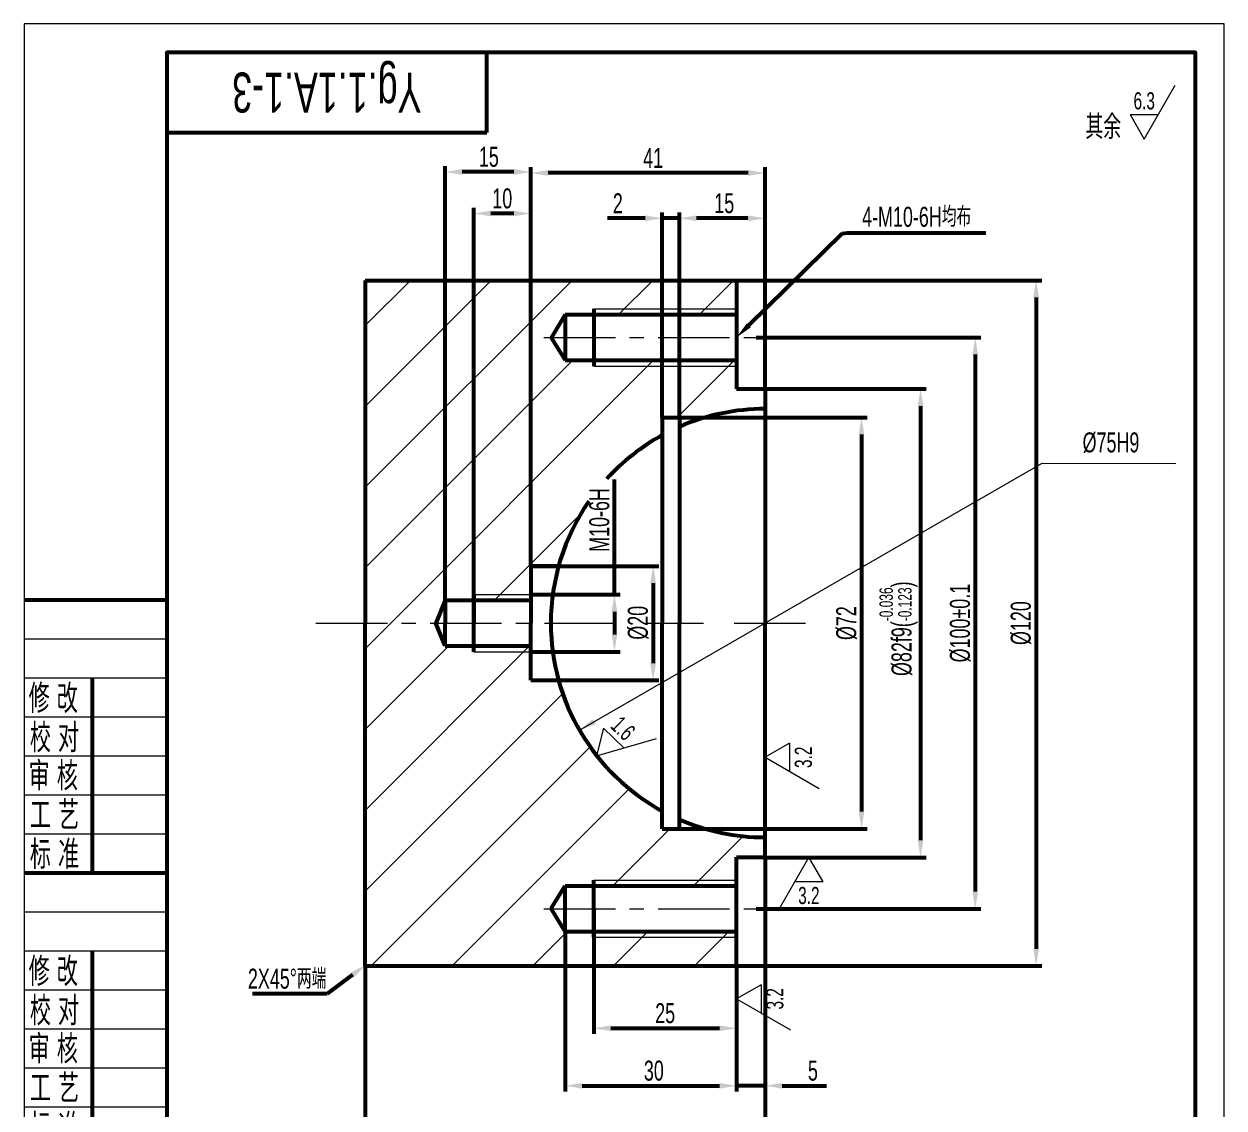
# Model space of a CAD drawing. Extents: x -25 to 185, y -5 to 292.
# Drawn here: x -25 to 185, y 102.2 to 292 of the extents above; entities that cross this region are included whole.
import ezdxf
from ezdxf.enums import TextEntityAlignment as Align

# ---------------------------------------------------------------- set-up
doc = ezdxf.new("R2010")
doc.units = 0
doc.header["$LTSCALE"] = 10
doc.header["$MEASUREMENT"] = 0
doc.linetypes.add('G', pattern=[2, 1.25, -0.25, 0.25, -0.25])
doc.layers.get('0').update_dxf_attribs({"linetype": 'CONTINUOUS', "lineweight": 53})
for name, color, linetype, lineweight in [('01', 7, 'CONTINUOUS', 53), ('02', 1, 'CONTINUOUS', 20), ('05', 4, 'G', 20), ('08', 1, 'CONTINUOUS', 20), ('11', 3, 'CONTINUOUS', 20)]:
    doc.layers.add(name, color=color, linetype=linetype, lineweight=lineweight)
doc.styles.add('INTECAD', font='GBTXT', dxfattribs={"width": 0.67, "bigfont": 'INTECAD'})
doc.styles.get("Standard").update_dxf_attribs({"font": 'GBTXT', "width": 0.67, "bigfont": 'INTECAD'})
doc.dimstyles.new('INTE', dxfattribs={"dimtxt": 3.5, "dimasz": 3, "dimexe": 1, "dimexo": 0, "dimgap": 1, "dimtad": 0, "dimdec": 4, "dimdsep": 46, "dimtxsty": 'Standard', "dimcen": 0, "dimclrd": 1, "dimclre": 1, "dimclrt": 3, "dimadec": 0, "dimazin": 0, "dimtfac": 1, "dimtdec": 4, "dimtix": 1, "dimtmove": 0, "dimatfit": 0, "dimfxl": 0, "dimtvp": 0.75, "dimtolj": 1, "dimtzin": 0, "dimarcsym": 0})

# ---------------------------------------------------------------- blocks, each defined once
blk = doc.blocks.new('D_H_D_H')
at = {"layer": '01'}
for p, q in [((56, -14), (56, 0)), ((0, -14), (56, -14))]:
    blk.add_line(p, q, dxfattribs=at)
blk = doc.blocks.new('*U1')
at = {"layer": '01'}
blk.add_lwpolyline([(0, 0), (180, 0), (180, 287), (0, 287)], close=True, dxfattribs=at)
at = {"layer": '02'}
blk.add_lwpolyline([(-25, -5), (185, -5), (185, 292), (-25, 292)], close=True, dxfattribs=at)
blk = doc.blocks.new('*D2')
at = {"layer": '01', "color": 1}
for p, q in [((104.7, 228.12), (132.89, 228.12)), ((131.89, 225.12), (131.89, 149.12)), ((104.7, 146.12), (132.89, 146.12))]:
    blk.add_line(p, q, dxfattribs=at)
for points in [[(131.89, 228.12), (132.39, 225.12), (131.39, 225.12)], [(131.89, 146.12), (131.39, 149.12), (132.39, 149.12)]]:
    blk.add_solid(points, dxfattribs=at)
at = {"layer": '01', "color": 3, "insert": (128.04, 186.14), "char_height": 3.5, "width": 35.7819, "attachment_point": 5, "rotation": 90}
blk.add_mtext('%%C{82f9(}{\\H2.333450;\\S-0.036^ -0.123;})', dxfattribs=at)
blk = doc.blocks.new('*D3')
at = {"layer": '01', "color": 1}
for p, q in [((103.14, 237.12), (142.47, 237.12)), ((141.47, 234.12), (141.47, 140.12)), ((103.14, 137.12), (142.47, 137.12))]:
    blk.add_line(p, q, dxfattribs=at)
for points in [[(141.47, 237.12), (141.97, 234.12), (140.97, 234.12)], [(141.47, 137.12), (140.97, 140.12), (141.97, 140.12)]]:
    blk.add_solid(points, dxfattribs=at)
at = {"layer": '01', "color": 3, "insert": (138.85, 187.12), "char_height": 3.5, "width": 23.3368, "attachment_point": 5, "rotation": 90}
blk.add_mtext('%%C100±0.1', dxfattribs=at)
blk = doc.blocks.new('*D4')
at = {"layer": '01', "color": 1}
for p, q in [((99.7, 247.12), (153.12, 247.12)), ((152.12, 244.12), (152.12, 130.12)), ((99.7, 127.12), (153.12, 127.12))]:
    blk.add_line(p, q, dxfattribs=at)
for points in [[(152.12, 247.12), (152.62, 244.12), (151.62, 244.12)], [(152.12, 127.12), (151.62, 130.12), (152.62, 130.12)]]:
    blk.add_solid(points, dxfattribs=at)
at = {"layer": '01', "color": 3, "insert": (149.49, 187.12), "char_height": 3.5, "width": 14.5868, "attachment_point": 5, "rotation": 90}
blk.add_mtext('%%C120', dxfattribs=at)
blk = doc.blocks.new('*D5')
at = {"layer": '01', "color": 1}
for p, q in [((125.35, 146.12), (125.35, 93.81)), ((55.35, 127.12), (55.35, 93.81)), ((58.35, 94.81), (122.35, 94.81))]:
    blk.add_line(p, q, dxfattribs=at)
for points in [[(55.35, 94.81), (58.35, 95.31), (58.35, 94.31)], [(125.35, 94.81), (122.35, 94.31), (122.35, 95.31)]]:
    blk.add_solid(points, dxfattribs=at)
at = {"layer": '01', "color": 3, "insert": (90.35, 97.43), "char_height": 3.5, "width": 8.7535, "attachment_point": 5}
blk.add_mtext('70', dxfattribs=at)
blk = doc.blocks.new('ROUGH0', base_point=(133, 146.12))
at = {"layer": '11'}
for p, q in [((138, 149.01), (133, 146.12)), ((138, 149.01), (138, 143.24)), ((133, 146.12), (144, 139.77))]:
    blk.add_line(p, q, dxfattribs=at)
blk = doc.blocks.new('*U7', base_point=(133, 146.12))
at = {"layer": '11', "xscale": 0.8571428571, "yscale": 0.8571428571, "rotation": 270}
blk.add_blockref('ROUGH0', (133, 146.12), dxfattribs=at)
at = {"layer": '11', "width": 0.67}
blk.add_text('3.2', height=3, dxfattribs=at).set_placement((133, 139.44), align=Align.MIDDLE_CENTER)
blk = doc.blocks.new('*U8', base_point=(120.35, 121.35))
at = {"layer": '11', "xscale": 0.8571428571, "yscale": 0.8571428571}
blk.add_blockref('ROUGH0', (120.35, 121.35), dxfattribs=at)
at = {"layer": '11', "width": 0.67}
blk.add_text('3.2', height=3, rotation=90, dxfattribs=at).set_placement((127.04, 121.35), align=Align.MIDDLE_CENTER)
blk = doc.blocks.new('ROUGH3', base_point=(12, -20))
at = {"layer": '11'}
for p, q in [((17, -17.11), (12, -20)), ((17, -17.11), (17, -22.89)), ((12, -20), (23, -26.35))]:
    blk.add_line(p, q, dxfattribs=at)
blk = doc.blocks.new('*U10', base_point=(159.04, 271.86))
at = {"layer": '11', "xscale": 0.8571428571, "yscale": 0.8571428571, "rotation": 90}
blk.add_blockref('ROUGH3', (171.04, 271.86), dxfattribs=at)
at = {"layer": '11', "width": 0.67}
blk.add_text('6.3', height=3, dxfattribs=at).set_placement((171.04, 278.55), align=Align.MIDDLE_CENTER)
blk.add_text('其余', height=4.242, dxfattribs=at).set_placement((160.75, 271.86))
blk = doc.blocks.new('*D11')
at = {"layer": '01', "color": 1}
for p, q in [((84.35, 197.12), (106.75, 197.12)), ((105.75, 194.12), (105.75, 180.12)), ((84.35, 177.12), (106.75, 177.12))]:
    blk.add_line(p, q, dxfattribs=at)
for points in [[(105.75, 197.12), (106.25, 194.12), (105.25, 194.12)], [(105.75, 177.12), (105.25, 180.12), (106.25, 180.12)]]:
    blk.add_solid(points, dxfattribs=at)
at = {"layer": '01', "color": 3, "insert": (103.13, 187.18), "char_height": 3.5, "width": 12.2535, "attachment_point": 5, "rotation": 90}
blk.add_mtext('%%C20', dxfattribs=at)
blk = doc.blocks.new('*D12')
at = {"layer": '01', "color": 1}
for p, q in [((98.98, 192.12), (98.98, 212.24)), ((84.35, 192.12), (99.98, 192.12)), ((98.98, 189.12), (98.98, 185.12)), ((84.35, 182.12), (99.98, 182.12))]:
    blk.add_line(p, q, dxfattribs=at)
for points in [[(98.98, 192.12), (99.48, 189.12), (98.48, 189.12)], [(98.98, 182.12), (98.48, 185.12), (99.48, 185.12)]]:
    blk.add_solid(points, dxfattribs=at)
at = {"layer": '01', "color": 3, "insert": (96.35, 205.18), "char_height": 3.5, "width": 21.5868, "attachment_point": 5, "rotation": 90}
blk.add_mtext('M10-6H', dxfattribs=at)
blk = doc.blocks.new('*D13')
at = {"layer": '01', "color": 1}
for p, q in [((110.35, 223.12), (110.35, 258.99)), ((125.35, 228.12), (125.35, 258.99)), ((122.35, 257.99), (113.35, 257.99))]:
    blk.add_line(p, q, dxfattribs=at)
for points in [[(110.35, 257.99), (113.35, 258.49), (113.35, 257.49)], [(125.35, 257.99), (122.35, 257.49), (122.35, 258.49)]]:
    blk.add_solid(points, dxfattribs=at)
at = {"layer": '01', "color": 3, "insert": (118.2, 260.61), "char_height": 3.5, "width": 8.1702, "attachment_point": 5}
blk.add_mtext('15', dxfattribs=at)
blk = doc.blocks.new('*D14')
at = {"layer": '01', "color": 1}
for p, q in [((107.35, 223.12), (107.35, 258.99)), ((110.35, 223.12), (110.35, 258.99)), ((104.35, 257.99), (97.79, 257.99)), ((110.35, 257.99), (107.35, 257.99)), ((116.35, 257.99), (113.35, 257.99))]:
    blk.add_line(p, q, dxfattribs=at)
for points in [[(107.35, 257.99), (104.35, 257.49), (104.35, 258.49)], [(110.35, 257.99), (113.35, 258.49), (113.35, 257.49)]]:
    blk.add_solid(points, dxfattribs=at)
at = {"layer": '01', "color": 3, "insert": (99.57, 260.61), "char_height": 3.5, "width": 5.8368, "attachment_point": 5}
blk.add_mtext('2', dxfattribs=at)
blk = doc.blocks.new('*D15')
at = {"layer": '01', "color": 1}
for p, q in [((89.7, 223.12), (122.57, 223.12)), ((121.57, 220.12), (121.57, 154.12)), ((89.7, 151.12), (122.57, 151.12))]:
    blk.add_line(p, q, dxfattribs=at)
for points in [[(121.57, 223.12), (122.07, 220.12), (121.07, 220.12)], [(121.57, 151.12), (121.07, 154.12), (122.07, 154.12)]]:
    blk.add_solid(points, dxfattribs=at)
at = {"layer": '01', "color": 3, "insert": (118.95, 187.12), "char_height": 3.5, "width": 12.8368, "attachment_point": 5, "rotation": 90}
blk.add_mtext('%%C72', dxfattribs=at)
blk = doc.blocks.new('*D16')
at = {"layer": '01', "color": 1}
for p, q in [((74.7, 137.12), (74.7, 115.2)), ((77.7, 116.2), (96.7, 116.2))]:
    blk.add_line(p, q, dxfattribs=at)
for points in [[(74.7, 116.2), (77.7, 116.7), (77.7, 115.7)], [(99.7, 116.2), (96.7, 115.7), (96.7, 116.7)]]:
    blk.add_solid(points, dxfattribs=at)
at = {"layer": '01', "color": 3, "insert": (87.2, 118.82), "char_height": 3.5, "width": 9.3368, "attachment_point": 5}
blk.add_mtext('25', dxfattribs=at)
blk = doc.blocks.new('*D17')
at = {"layer": '01', "color": 1}
for p, q in [((69.7, 133.12), (69.7, 105.13)), ((72.7, 106.13), (96.7, 106.13))]:
    blk.add_line(p, q, dxfattribs=at)
for points in [[(69.7, 106.13), (72.7, 106.63), (72.7, 105.63)], [(99.7, 106.13), (96.7, 105.63), (96.7, 106.63)]]:
    blk.add_solid(points, dxfattribs=at)
at = {"layer": '01', "color": 3, "insert": (85.22, 108.76), "char_height": 3.5, "width": 8.7535, "attachment_point": 5}
blk.add_mtext('30', dxfattribs=at)
blk = doc.blocks.new('*D18')
at = {"layer": '01', "color": 1}
for p, q in [((99.7, 127.12), (99.7, 105.13)), ((93.7, 106.13), (96.7, 106.13)), ((104.7, 106.13), (99.7, 106.13)), ((107.7, 106.13), (115.43, 106.13))]:
    blk.add_line(p, q, dxfattribs=at)
for points in [[(99.7, 106.13), (96.7, 105.63), (96.7, 106.63)], [(104.7, 106.13), (107.7, 106.63), (107.7, 105.63)]]:
    blk.add_solid(points, dxfattribs=at)
at = {"layer": '01', "color": 3, "insert": (113.06, 108.76), "char_height": 3.5, "width": 5.8368, "attachment_point": 5}
blk.add_mtext('5', dxfattribs=at)
blk = doc.blocks.new('*D19')
at = {"layer": '01', "color": 1}
for p, q in [((63.7, 197.12), (63.7, 266.92)), ((104.7, 228.12), (104.7, 266.92)), ((101.7, 265.92), (66.7, 265.92))]:
    blk.add_line(p, q, dxfattribs=at)
for points in [[(63.7, 265.92), (66.7, 266.42), (66.7, 265.42)], [(104.7, 265.92), (101.7, 265.42), (101.7, 266.42)]]:
    blk.add_solid(points, dxfattribs=at)
at = {"layer": '01', "color": 3, "insert": (85.09, 268.55), "char_height": 3.5, "width": 7.5868, "attachment_point": 5}
blk.add_mtext('41', dxfattribs=at)
blk = doc.blocks.new('*D20')
at = {"layer": '01', "color": 1}
for p, q in [((53.7, 187.12), (53.7, 259.82)), ((60.7, 258.82), (56.7, 258.82))]:
    blk.add_line(p, q, dxfattribs=at)
for points in [[(53.7, 258.82), (56.7, 259.32), (56.7, 258.32)], [(63.7, 258.82), (60.7, 258.32), (60.7, 259.32)]]:
    blk.add_solid(points, dxfattribs=at)
at = {"layer": '01', "color": 3, "insert": (58.7, 261.45), "char_height": 3.5, "width": 7.5868, "attachment_point": 5}
blk.add_mtext('10', dxfattribs=at)
blk = doc.blocks.new('*D21')
at = {"layer": '01', "color": 1}
for p, q in [((48.7, 191.12), (48.7, 267.1)), ((60.7, 266.1), (51.7, 266.1))]:
    blk.add_line(p, q, dxfattribs=at)
for points in [[(48.7, 266.1), (51.7, 266.6), (51.7, 265.6)], [(63.7, 266.1), (60.7, 265.6), (60.7, 266.6)]]:
    blk.add_solid(points, dxfattribs=at)
at = {"layer": '01', "color": 3, "insert": (56.35, 268.73), "char_height": 3.5, "width": 8.1702, "attachment_point": 5}
blk.add_mtext('15', dxfattribs=at)
blk = doc.blocks.new('*U22', base_point=(104.7, 163.63))
at = {"layer": '11', "xscale": 0.8571428571, "yscale": 0.8571428571}
blk.add_blockref('ROUGH0', (104.7, 163.63), dxfattribs=at)
at = {"layer": '11', "width": 0.67}
blk.add_text('3.2', height=3, rotation=90, dxfattribs=at).set_placement((111.38, 163.63), align=Align.MIDDLE_CENTER)
blk = doc.blocks.new('*U23', base_point=(78.6, 160.19))
at = {"layer": '11', "xscale": 0.8571428571, "yscale": 0.8571428571, "rotation": 45.906588896}
blk.add_blockref('ROUGH0', (78.6, 160.19), dxfattribs=at)
at = {"layer": '11', "width": 0.67}
blk.add_text('1.6', height=3, rotation=315.9066, dxfattribs=at).set_placement((83.26, 164.99), align=Align.MIDDLE_CENTER)
blk = doc.blocks.new('Z_Z_Z')
at = {"layer": '01'}
for p, q in [((-25, 191.22), (0, 191.22)), ((-13, 143.41), (-13, 177.56)), ((-25, 143.41), (0, 143.41)), ((-13, 95.61), (-13, 129.76)), ((-25, 95.61), (0, 95.61)), ((-13, 47.8), (-13, 81.95)), ((-25, 47.8), (0, 47.8)), ((-13, 6.83), (-13, 47.8)), ((-25, 6.83), (0, 6.83))]:
    blk.add_line(p, q, dxfattribs=at)
at = {"layer": '02'}
for p, q in [((-25, 184.39), (0, 184.39)), ((-25, 177.56), (0, 177.56)), ((-25, 170.73), (0, 170.73)), ((-25, 163.9), (0, 163.9)), ((-25, 157.07), (0, 157.07)), ((-25, 150.24), (0, 150.24)), ((-25, 136.59), (0, 136.59)), ((-25, 129.76), (0, 129.76)), ((-25, 122.93), (0, 122.93)), ((-25, 116.1), (0, 116.1)), ((-25, 109.27), (0, 109.27)), ((-25, 102.44), (0, 102.44)), ((-25, 88.78), (0, 88.78)), ((-25, 81.95), (0, 81.95)), ((-25, 75.12), (0, 75.12)), ((-25, 68.29), (0, 68.29)), ((-25, 61.46), (0, 61.46)), ((-25, 54.63), (0, 54.63)), ((-25, 40.98), (0, 40.98)), ((-25, 34.15), (0, 34.15)), ((-25, 27.32), (0, 27.32)), ((-25, 20.49), (0, 20.49)), ((-25, 13.66), (0, 13.66)), ((-25, 0), (0, 0))]:
    blk.add_line(p, q, dxfattribs=at)
at = {"layer": '11', "style": 'INTECAD', "width": 0.67}
for s, p in [('修 改', (-24.19, 171.4)), ('校 对', (-23.98, 164.52)), ('审 核', (-24.19, 157.84)), ('工 艺', (-23.98, 150.96)), ('标 准', (-23.98, 144.08)), ('修 改', (-24.19, 123.6)), ('校 对', (-23.98, 116.72)), ('审 核', (-24.19, 110.04)), ('工 艺', (-23.98, 103.16)), ('标 准', (-23.98, 96.27)), ('修 改', (-24.19, 75.79)), ('校 对', (-23.98, 68.91)), ('审 核', (-24.19, 62.23)), ('工 艺', (-23.98, 55.35)), ('标 准', (-23.98, 48.47)), ('设 计', (-24.19, 41.65)), ('校 对', (-23.98, 34.76)), ('审 核', (-24.19, 28.09)), ('工 艺', (-23.98, 21.21)), ('标 准', (-23.98, 14.32)), ('批 准', (-23.78, 7.23))]:
    blk.add_text(s, height=5, dxfattribs=at).set_placement(p)

msp = doc.modelspace()

# ---------------------------------------------------------------- hatches: boundary and pattern name
at = {"layer": '02'}
h = msp.add_hatch(dxfattribs=at)
h.set_pattern_fill('_U', color=256, scale=10, angle=45, style=0, pattern_type=0)
h.set_pattern_definition([(45, (-20.654, 0), (-7.07107, 7.07107), [])])
h.paths.add_polyline_path([(99.69695, 232.1237), (99.69695, 233.1237), (74.69695, 233.1237), (74.69695, 232.1237)])
h.paths.add_polyline_path([(99.69695, 241.1237), (99.69695, 242.1237), (74.69695, 242.1237), (74.69695, 241.1237)])
h.paths.add_polyline_path([(74.69695, 133.1237), (74.69695, 132.1237), (99.69695, 132.1237), (99.69695, 133.1237)])
h.paths.add_polyline_path([(74.69695, 142.1237), (74.69695, 141.1237), (99.69695, 141.1237), (99.69695, 142.1237)])
h.paths.add_polyline_path([(53.69695, 183.1237), (53.69695, 182.1237), (63.69695, 182.1237), (63.69695, 183.1237)])
h.paths.add_polyline_path([(53.69695, 192.1237), (53.69695, 191.1237), (63.69695, 191.1237), (63.69695, 192.1237)])
h.paths.add_polyline_path([(69.69695, 141.1237), (74.69695, 141.1237), (74.69695, 142.1237), (99.69695, 142.1237), (99.69695, 146.1237), (104.69695, 146.1237), (104.69695, 149.6237, -0.103243717), (89.69695, 152.75438), (89.69695, 151.1237), (86.69695, 151.1237), (86.69695, 154.22613, -0.202764386), (68.55487, 177.1237), (63.69695, 177.1237), (63.69695, 182.1237), (53.69695, 182.1237), (53.69695, 183.1237), (48.69695, 183.1237), (47.09647, 187.1237), (34.69695, 187.1237), (34.69695, 127.1237), (99.69695, 127.1237), (99.69695, 132.1237), (74.69695, 132.1237), (74.69695, 133.1237), (69.69695, 133.1237), (67.25636, 137.18741)])
h.paths.add_polyline_path([(69.69695, 233.1237), (67.25636, 237.05998), (69.69695, 241.1237), (74.69695, 241.1237), (74.69695, 242.1237), (99.69695, 242.1237), (99.69695, 247.1237), (34.69695, 247.1237), (34.69695, 187.1237), (47.09647, 187.1237), (48.69695, 191.1237), (53.69695, 191.1237), (53.69695, 192.1237), (63.69695, 192.1237), (63.69695, 197.1237), (68.55487, 197.1237, -0.202764386), (86.69695, 220.02126), (86.69695, 223.1237), (89.69695, 223.1237), (89.69695, 221.49301, -0.103243717), (104.69695, 224.6237), (104.69695, 228.1237), (99.69695, 228.1237), (99.69695, 232.1237), (74.69695, 232.1237), (74.69695, 233.1237)])

# ---------------------------------------------------------------- linework, layer by layer
for p, q in [((34.69695, 247.1237), (99.69695, 247.1237)), ((34.69695, 247.1237), (34.69695, 187.1237)), ((99.69695, 247.1237), (99.69695, 228.1237)), ((74.69695, 242.1237), (74.69695, 232.1237)), ((69.69695, 241.1237), (67.25636, 237.05998)), ((69.69695, 241.1237), (69.69695, 233.1237)), ((67.25636, 237.05998), (69.69695, 233.1237)), ((104.69695, 228.1237), (104.69695, 187.1237)), ((86.69695, 223.1237), (86.69695, 187.1237)), ((89.69695, 223.1237), (89.69695, 187.1237)), ((63.69695, 197.1237), (63.69695, 187.1237)), ((48.69695, 191.1237), (47.09647, 187.1237)), ((48.69695, 191.1237), (48.69695, 187.1237)), ((53.69695, 192.1237), (53.69695, 187.1237)), ((34.69695, 127.1237), (34.69695, 187.1237)), ((48.69695, 183.1237), (47.09647, 187.1237)), ((48.69695, 183.1237), (48.69695, 187.1237)), ((53.69695, 182.1237), (53.69695, 187.1237)), ((63.69695, 177.1237), (63.69695, 187.1237)), ((86.69695, 151.1237), (86.69695, 187.1237)), ((89.69695, 151.1237), (89.69695, 187.1237)), ((104.69695, 146.1237), (104.69695, 187.1237)), ((99.69695, 127.1237), (99.69695, 146.1237)), ((67.25636, 137.18741), (69.69695, 141.1237)), ((69.69695, 133.1237), (69.69695, 141.1237)), ((74.69695, 132.1237), (74.69695, 142.1237)), ((69.69695, 133.1237), (67.25636, 137.18741)), ((34.69695, 127.1237), (99.69695, 127.1237))]:
    msp.add_line(p, q)
for start, end in [(90, 113.5781785), (118.685402, 137.6554751), (145.3565776, 180), (180, 241.314598), (246.4218215, 270)]:
    msp.add_arc((104.69695, 187.1237), 37.5, start, end)
at = {"layer": '01', "color": 1}
for p, q in [((101.85117, 239.25479), (118.16734, 255.29674)), ((118.16734, 255.29674), (119.09787, 255.45183)), ((119.09787, 255.45183), (143.33628, 255.45183)), ((32.48544, 125.54968), (28.06159, 122.2318)), ((27.13107, 122.2318), (14.9694, 122.2318)), ((28.06159, 122.2318), (27.13107, 122.2318))]:
    msp.add_line(p, q, dxfattribs=at)
at = {"layer": '01'}
for p, q in [((69.69695, 241.1237), (99.69695, 241.1237)), ((69.69695, 233.1237), (99.69695, 233.1237)), ((99.69695, 228.1237), (104.69695, 228.1237)), ((86.69695, 223.1237), (89.69695, 223.1237)), ((63.69695, 197.1237), (68.55487, 197.1237)), ((48.69695, 191.1237), (63.69695, 191.1237)), ((48.69695, 183.1237), (63.69695, 183.1237)), ((63.69695, 177.1237), (68.55487, 177.1237)), ((86.69695, 151.1237), (89.69695, 151.1237)), ((99.69695, 146.1237), (104.69695, 146.1237)), ((69.69695, 141.1237), (99.69695, 141.1237)), ((69.69695, 133.1237), (99.69695, 133.1237))]:
    msp.add_line(p, q, dxfattribs=at)
at = {"layer": '01', "color": 1}
for points in [[(99.71195, 237.15152), (101.50062, 239.61133), (102.20171, 238.89825)], [(34.88544, 127.34968), (32.78544, 125.14968), (32.18544, 125.94968)]]:
    msp.add_solid(points, dxfattribs=at)
at = {"layer": '02'}
for p, q in [((74.69695, 242.1237), (99.69695, 242.1237)), ((74.69695, 232.1237), (99.69695, 232.1237)), ((53.69695, 192.1237), (63.69695, 192.1237)), ((53.69695, 182.1237), (63.69695, 182.1237)), ((74.69695, 142.1237), (99.69695, 142.1237)), ((74.69695, 132.1237), (99.69695, 132.1237))]:
    msp.add_line(p, q, dxfattribs=at)
at = {"layer": '05'}
for p, q in [((65.98774, 237.1237), (103.13533, 237.1237)), ((26.08882, 187.1237), (79.82596, 187.1237)), ((26.08882, 187.1237), (79.96036, 187.1237)), ((83.99227, 187.1237), (93.92734, 187.1237)), ((84.66426, 187.1237), (91.47321, 187.1237)), ((99.28181, 187.1237), (111.73465, 187.1237)), ((101.62439, 187.1237), (111.73465, 187.1237)), ((65.98774, 137.1237), (103.13533, 137.1237))]:
    msp.add_line(p, q, dxfattribs=at)
at = {"layer": '08', "color": 1}
for p, q in [((137.17014, 205.87848), (153.15767, 215.11203)), ((153.15767, 215.11203), (176.56923, 215.07842)), ((72.22376, 168.36891), (137.17014, 205.87848))]:
    msp.add_line(p, q, dxfattribs=at)
msp.add_solid([(72.22376, 168.36891), (74.57155, 170.30227), (75.07168, 169.43632)], dxfattribs=at)

# ---------------------------------------------------------------- block references
for name, p in [('D_H_D_H', (0, 287)), ('Z_Z_Z', (0, 0))]:
    msp.add_blockref(name, p)
at = {"layer": '02'}
msp.add_blockref('*U1', (0, 0), dxfattribs=at)
at = {"layer": '11'}
for name, p in [('*U10', (159.03831, 271.8632)), ('*U23', (75.19139, 163.91306)), ('*U22', (104.69695, 163.63043)), ('*U7', (112.35102, 146.1237)), ('*U8', (99.69695, 121.35075))]:
    msp.add_blockref(name, p, dxfattribs=at)

# ---------------------------------------------------------------- texts
at = {"layer": '01', "color": 3, "char_height": 3.5, "attachment_point": 5}
for s, insert, width in [('4-M10-6H均布', (131.21707, 258.22995), 36.6951676), ('2X45°两端', (21.05024, 124.8568), 26.7493341)]:
    msp.add_mtext(s, dxfattribs=dict(at, insert=insert, width=width))
at = {"layer": '08', "color": 3, "insert": (165.21858, 218.69), "char_height": 3.5, "width": 40.3, "attachment_point": 5}
msp.add_mtext('%%C75H9', dxfattribs=at)
at = {"layer": '11', "style": 'INTECAD', "width": 0.67}
msp.add_text('Yg.1.1A.1-3', height=7, rotation=180, dxfattribs=at).set_placement((28, 280), align=Align.MIDDLE_CENTER)

# ---------------------------------------------------------------- dimensions: what is measured, and where the dimension line sits
at = {"layer": '01'}
for base, p2, picture, middle in [((48.69695, 266.10439), (48.69695, 191.1237), '*D21', (56.34565, 268.72939)), ((53.69695, 258.82498), (53.69695, 182.1237), '*D20', (58.69695, 261.44998))]:
    dim = msp.add_linear_dim(base=base, p1=(63.69695, 197.1237), p2=p2, angle=180, dimstyle='INTE', dxfattribs=at)
    dim.commit()
    dim.dimension.update_dxf_attribs({"geometry": picture, "text_midpoint": middle, "dimtype": 160})
for base, p1, p2, picture, middle in [((63.69695, 265.92023), (104.69695, 228.1237), (63.69695, 197.1237), '*D19', (85.09496, 268.54523)), ((99.69695, 106.13474), (104.69695, 146.1237), (99.69695, 127.1237), '*D18', (113.06487, 108.75974)), ((99.69695, 116.19554), (74.69695, 137.1237), (99.69695, 137.1237), '*D16', (87.19695, 118.82054)), ((99.69695, 106.13474), (69.69695, 133.1237), (99.69695, 133.1237), '*D17', (85.21583, 108.75974))]:
    dim = msp.add_linear_dim(base=base, p1=p1, p2=p2, dimstyle='INTE', dxfattribs=at)
    dim.commit()
    dim.dimension.update_dxf_attribs({"geometry": picture, "text_midpoint": middle, "dimtype": 160})
dim = msp.add_linear_dim(base=(86.69695, 257.98758), p1=(89.69695, 223.1237), p2=(86.69695, 223.1237), text='2', dimstyle='INTE', dxfattribs=at)
dim.commit()
dim.dimension.update_dxf_attribs({"geometry": '*D14', "text_midpoint": (78.91528, 260.61258), "dimtype": 160, "insert": (-20.65367, 0)})
dim = msp.add_linear_dim(base=(89.69695, 257.98758), p1=(104.69695, 228.1237), p2=(89.69695, 223.1237), dimstyle='INTE', dxfattribs=at)
dim.commit()
dim.dimension.update_dxf_attribs({"geometry": '*D13', "text_midpoint": (97.54737, 260.61258), "dimtype": 160, "insert": (-20.65367, 0)})
for base, p1, p2, text, picture, middle in [((152.1167, 127.1237), (99.69695, 247.1237), (99.69695, 127.1237), '%%C120', '*D4', (149.4917, 187.1237)), ((141.47095, 137.1237), (103.13533, 237.1237), (103.13533, 137.1237), '%%C100%%p0.1', '*D3', (138.84595, 187.1237)), ((131.88977, 146.1237), (104.69695, 228.1237), (104.69695, 146.1237), '%%C{82f9(}{\\H2.333450;\\S-0.036^ -0.123;})', '*D2', (128.03958, 186.14019)), ((121.57339, 151.1237), (89.69695, 223.1237), (89.69695, 151.1237), '%%C72', '*D15', (118.94839, 187.1237))]:
    dim = msp.add_linear_dim(base=base, p1=p1, p2=p2, angle=270, text=text, dimstyle='INTE', dxfattribs=at)
    dim.commit()
    dim.dimension.update_dxf_attribs({"geometry": picture, "text_midpoint": middle, "dimtype": 161})
for base, p1, p2, angle, text, picture, middle, dimtype in [((78.32468, 182.1237), (53.69695, 192.1237), (53.69695, 182.1237), 90, 'M10-6H', '*D12', (75.69968, 205.18161), 160), ((85.09963, 177.1237), (63.69695, 197.1237), (63.69695, 177.1237), 270, '%%C20', '*D11', (82.47463, 187.17629), 161)]:
    dim = msp.add_linear_dim(base=base, p1=p1, p2=p2, angle=angle, text=text, dimstyle='INTE', dxfattribs=at)
    dim.commit()
    dim.dimension.update_dxf_attribs({"geometry": picture, "text_midpoint": middle, "dimtype": dimtype, "insert": (-20.65367, 0)})
dim = msp.add_linear_dim(base=(104.69695, 94.80844), p1=(34.69695, 127.1237), p2=(104.69695, 146.1237), angle=180, dimstyle='INTE', dxfattribs=at)
dim.commit()
dim.dimension.update_dxf_attribs({"geometry": '*D5', "text_midpoint": (69.69695, 97.43344), "dimtype": 160, "insert": (-20.65367, 0)})

doc.saveas('drawing.dxf')
